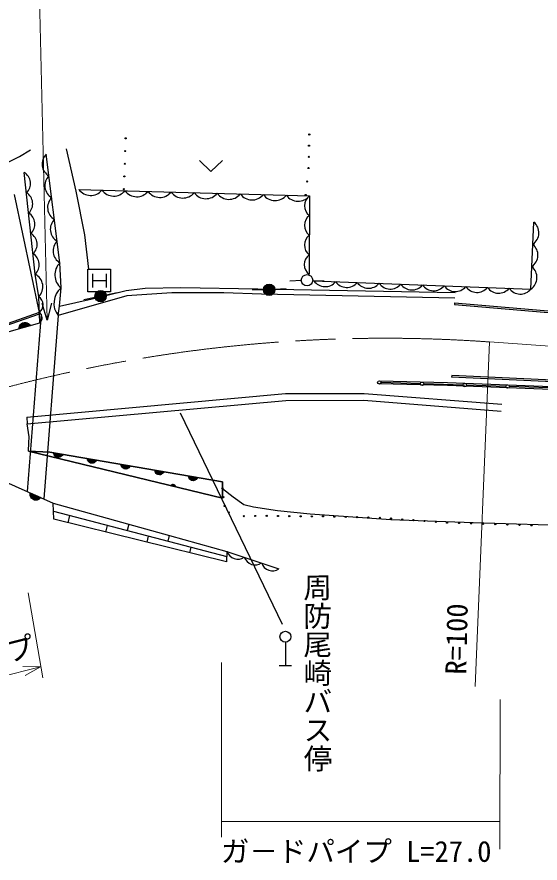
# Model space of a CAD drawing. Units: millimetres, scale not verified. Extents: x 40000 to 680000, y 20000 to 380000.
# Drawn here: x 406448 to 452318, y 244370 to 318542 of the extents above; entities that cross this region are included whole.
import ezdxf
from ezdxf.enums import TextEntityAlignment as Align

# ---------------------------------------------------------------- set-up
doc = ezdxf.new("R2010")
doc.units = ezdxf.units.MM
doc.header["$LTSCALE"] = 1000
doc.linetypes.add('CHAIN', pattern=[18.5, 12, -1.5, 3.5, -1.5])
for name, color, linetype, lineweight in [('M-BGD', 7, 'Continuous', 25), ('M-BMK', 2, 'CHAIN', 13), ('M-STR-HTXT', 7, 'Continuous', 13), ('M-STR-STRC', 7, 'Continuous', 25)]:
    doc.layers.add(name, color=color, linetype=linetype, lineweight=lineweight)
doc.styles.add('@ＭＳ ゴシック', font='')
doc.styles.add('ＭＳ ゴシック', font='')
doc.styles.get('@ＭＳ ゴシック').set_extended_font_data('@MS Gothic')
doc.styles.get('ＭＳ ゴシック').set_extended_font_data('MS Gothic')

msp = doc.modelspace()

# ---------------------------------------------------------------- linework, layer by layer
at = {"layer": 'M-BGD'}
for p, q in [((406665, 306300), (407650, 306885)), ((410221, 296984), (409021, 306499)), ((410772, 306973), (411605, 303282)), ((404434, 305195), (406665, 306300)), ((422465, 305951), (423465, 304991)), ((423465, 304991), (424464, 305951)), ((408055, 295994), (407095, 304907)), ((411885, 303421), (432097, 302853)), ((406193, 302974), (408412, 292623)), ((411605, 303282), (412373, 299451)), ((432097, 302853), (432070, 295980)), ((451514, 294690), (451767, 300564)), ((412373, 299451), (412712, 296433)), ((410324, 294788), (410221, 296984)), ((408375, 294015), (408055, 295994)), ((412665, 294430), (412664, 296430)), ((412664, 296430), (414663, 296430)), ((413064, 296030), (413064, 294830)), ((414264, 296030), (414264, 294831)), ((414663, 296430), (414664, 294431)), ((413064, 295430), (414264, 295430)), ((431386, 295430), (430387, 295377)), ((432384, 295443), (433384, 295416)), ((432492, 295411), (451514, 294690)), ((410173, 293175), (410324, 294788)), ((413048, 293843), (416017, 294555)), ((416017, 294555), (417703, 294760)), ((417703, 294760), (420819, 294812)), ((420819, 294812), (427558, 294709)), ((428064, 294626), (427065, 294626)), ((427558, 294709), (444878, 294375)), ((429062, 294665), (430059, 294742)), ((408464, 291724), (408375, 294015)), ((416083, 294095), (410071, 292357)), ((410173, 293175), (413048, 293843)), ((413296, 293957), (412319, 293747)), ((414664, 294431), (412665, 294430)), ((414273, 294170), (415248, 294387)), ((420044, 294357), (416083, 294095)), ((424577, 294358), (420044, 294357)), ((427897, 294231), (424577, 294358)), ((444844, 293877), (427897, 294231)), ((409112, 291947), (408656, 293436)), ((409495, 293456), (409112, 291947)), ((410071, 292357), (410173, 293175)), ((444817, 293478), (444805, 293328)), ((444805, 293328), (455013, 292466)), ((444817, 293478), (455026, 292615)), ((408412, 292623), (395327, 288064)), ((395436, 287991), (408433, 292530)), ((408576, 292476), (407345, 276932)), ((410071, 292357), (408799, 276289)), ((405782, 290957), (408464, 291724)), ((407556, 291526), (406672, 291274)), ((406674, 291337), (407520, 291579)), ((407484, 291631), (406677, 291400)), ((406685, 291444), (406754, 291567)), ((406718, 291474), (407410, 291672)), ((406754, 291567), (406834, 291653)), ((407336, 291713), (406759, 291548)), ((406834, 291653), (406938, 291724)), ((406839, 291633), (407224, 291743)), ((406938, 291724), (407092, 291768)), ((407092, 291768), (407218, 291763)), ((407218, 291763), (407331, 291732)), ((407331, 291732), (407454, 291664)), ((407454, 291664), (407539, 291584)), ((407539, 291584), (407611, 291480)), ((407611, 291480), (406650, 291205)), ((406650, 291205), (406655, 291331)), ((406655, 291331), (406685, 291444)), ((444567, 287113), (444560, 286963)), ((454639, 286641), (444567, 287113)), ((444206, 286229), (438236, 286367)), ((444212, 286478), (438242, 286617)), ((441826, 286388), (438377, 286497)), ((445574, 286269), (442125, 286378)), ((454564, 286075), (444212, 286478)), ((454632, 286491), (444560, 286963)), ((454555, 285825), (444202, 286229)), ((449323, 286151), (445874, 286260)), ((453071, 286032), (449622, 286141)), ((407305, 283461), (430001, 285526)), ((407359, 282864), (430029, 284927)), ((430001, 285526), (436901, 285543)), ((430029, 284927), (436878, 284943)), ((436878, 284943), (448915, 283991)), ((436901, 285543), (448962, 284589)), ((407305, 283461), (407359, 282864)), ((407513, 281740), (407359, 282864)), ((407466, 280470), (407502, 281207)), ((407502, 281207), (407513, 281740)), ((409346, 280389), (407466, 280470)), ((407466, 280470), (418813, 277727)), ((424466, 276360), (407466, 280470)), ((407466, 280470), (409346, 280389)), ((424466, 277790), (409346, 280389)), ((409346, 280389), (424466, 277790)), ((409689, 280232), (409674, 280332)), ((409674, 280332), (410462, 280197)), ((409723, 280145), (409689, 280232)), ((409697, 280280), (410422, 280155)), ((410398, 280110), (409705, 280230)), ((409712, 280180), (410374, 280066)), ((409788, 280053), (409723, 280145)), ((410319, 280027), (409751, 280124)), ((409859, 279992), (409788, 280053)), ((409791, 280069), (410263, 279987)), ((409948, 279944), (409859, 279992)), ((410176, 279954), (409861, 280008)), ((410074, 279923), (409948, 279944)), ((410174, 279938), (410074, 279923)), ((410261, 279972), (410174, 279938)), ((410353, 280037), (410261, 279972)), ((410414, 280108), (410353, 280037)), ((410462, 280197), (410414, 280108)), ((412644, 279724), (412629, 279824)), ((412629, 279824), (413417, 279689)), ((412678, 279637), (412644, 279724)), ((412653, 279772), (413378, 279647)), ((413354, 279602), (412660, 279722)), ((412668, 279672), (413330, 279558)), ((412743, 279545), (412678, 279637)), ((413417, 279689), (413369, 279600)), ((413274, 279519), (412707, 279616)), ((412814, 279484), (412743, 279545)), ((412746, 279561), (413219, 279479)), ((412903, 279436), (412814, 279484)), ((413132, 279446), (412817, 279500)), ((413029, 279415), (412903, 279436)), ((413129, 279430), (413029, 279415)), ((413216, 279464), (413129, 279430)), ((413309, 279529), (413216, 279464)), ((413369, 279600), (413309, 279529)), ((415600, 279216), (415585, 279316)), ((415585, 279316), (416373, 279181)), ((415634, 279129), (415600, 279216)), ((415608, 279264), (416333, 279139)), ((416309, 279094), (415616, 279214)), ((415623, 279164), (416285, 279050)), ((415699, 279037), (415634, 279129)), ((416230, 279011), (415663, 279108)), ((415770, 278976), (415699, 279037)), ((415702, 279053), (416175, 278972)), ((415859, 278928), (415770, 278976)), ((416088, 278938), (415772, 278992)), ((415985, 278907), (415859, 278928)), ((416085, 278922), (415985, 278907)), ((416172, 278956), (416085, 278922)), ((416264, 279021), (416172, 278956)), ((416325, 279092), (416264, 279021)), ((416373, 279181), (416325, 279092)), ((418556, 278708), (418540, 278808)), ((418540, 278808), (419328, 278673)), ((418589, 278621), (418556, 278708)), ((418564, 278756), (419289, 278631)), ((419265, 278586), (418571, 278706)), ((418579, 278656), (419241, 278542)), ((418655, 278529), (418589, 278621)), ((419186, 278503), (418618, 278600)), ((418725, 278468), (418655, 278529)), ((418657, 278545), (419130, 278464)), ((418814, 278420), (418725, 278468)), ((419043, 278430), (418728, 278484)), ((418940, 278399), (418814, 278420)), ((419040, 278414), (418940, 278399)), ((419127, 278448), (419040, 278414)), ((419220, 278513), (419127, 278448)), ((419281, 278584), (419220, 278513)), ((419328, 278673), (419281, 278584)), ((421511, 278200), (421496, 278300)), ((421496, 278300), (422284, 278165)), ((421545, 278114), (421511, 278200)), ((421519, 278248), (422244, 278123)), ((422220, 278079), (421527, 278198)), ((421535, 278148), (422197, 278034)), ((422284, 278165), (422236, 278076)), ((405171, 277894), (409641, 275916)), ((418813, 277727), (424466, 276360)), ((419956, 277450), (419983, 277493)), ((420345, 277356), (419956, 277450)), ((419979, 277478), (420336, 277391)), ((419983, 277493), (420015, 277526)), ((420328, 277426), (420002, 277505)), ((420015, 277526), (420064, 277556)), ((420033, 277530), (420313, 277463)), ((420064, 277556), (420108, 277570)), ((420289, 277501), (420071, 277554)), ((420108, 277570), (420159, 277574)), ((420124, 277566), (420248, 277536)), ((420159, 277574), (420221, 277559)), ((420221, 277559), (420264, 277532)), ((420264, 277532), (420297, 277499)), ((420297, 277499), (420326, 277451)), ((420326, 277451), (420340, 277407)), ((420340, 277407), (420345, 277356)), ((421610, 278021), (421545, 278114)), ((422141, 277995), (421574, 278092)), ((421681, 277960), (421610, 278021)), ((421613, 278037), (422086, 277956)), ((421770, 277913), (421681, 277960)), ((421999, 277922), (421684, 277976)), ((421896, 277891), (421770, 277913)), ((421996, 277906), (421896, 277891)), ((422083, 277940), (421996, 277906)), ((422175, 278005), (422083, 277940)), ((422236, 278076), (422175, 278005)), ((424466, 276360), (424466, 277790)), ((424466, 277790), (424466, 276360)), ((407606, 276686), (407618, 276812)), ((407620, 276570), (407606, 276686)), ((407618, 276812), (408532, 276407)), ((408429, 276322), (407624, 276678)), ((407630, 276741), (408471, 276368)), ((424466, 277219), (425397, 276467)), ((407618, 276615), (408386, 276275)), ((407671, 276438), (407620, 276570)), ((408307, 276244), (407649, 276536)), ((407738, 276343), (407671, 276438)), ((407679, 276456), (408228, 276214)), ((407832, 276258), (407738, 276343)), ((408112, 276199), (407746, 276361)), ((407978, 276193), (407832, 276258)), ((408104, 276181), (407978, 276193)), ((408220, 276195), (408104, 276181)), ((408352, 276246), (408220, 276195)), ((408447, 276314), (408352, 276246)), ((408532, 276407), (408447, 276314)), ((425397, 276467), (426345, 275813)), ((409641, 275916), (419832, 273084)), ((409691, 274509), (409641, 275916)), ((409666, 275210), (424849, 271241)), ((426345, 275813), (427195, 275585)), ((427195, 275585), (429287, 275291)), ((429287, 275291), (432164, 274998)), ((424830, 270768), (409691, 274509)), ((410930, 274203), (411095, 274837)), ((432164, 274998), (439225, 274483)), ((439225, 274483), (446440, 274230)), ((414249, 273383), (414403, 273972)), ((416259, 274077), (416115, 273525)), ((446440, 274230), (460029, 273803)), ((417856, 272491), (417997, 273032)), ((419805, 273092), (419675, 272594)), ((419832, 273084), (424867, 271697)), ((421604, 271565), (421732, 272056)), ((424867, 271697), (424830, 270768)), ((424867, 271697), (429414, 270166))]:
    msp.add_line(p, q, dxfattribs=at)
for centre, radius in [((415982, 307894), 50), ((432083, 308235), 50), ((432062, 307256), 50), ((415944, 306783), 50), ((415906, 305672), 50), ((432041, 306277), 50), ((432020, 305298), 50), ((415868, 304561), 50), ((431892, 304116), 50), ((415830, 303450), 50), ((431765, 302935), 50), ((431885, 295456), 500), ((413785, 294062), 500), ((413785, 294062), 440), ((428564, 294627), 500), ((428564, 294627), 440), ((428564, 294627), 380), ((428564, 294627), 320), ((428564, 294627), 260), ((428564, 294627), 200), ((428564, 294627), 140), ((428564, 294627), 80), ((428564, 294627), 20), ((413785, 294062), 380), ((413785, 294062), 320), ((413785, 294062), 260), ((413785, 294062), 200), ((413785, 294062), 140), ((413785, 294062), 80), ((413785, 294062), 20), ((438227, 286502), 150), ((441975, 286383), 150), ((445724, 286264), 150), ((449472, 286146), 150), ((424466, 277219), 50), ((424567, 276446), 50), ((424668, 275673), 50), ((425036, 275101), 50), ((426344, 274774), 50), ((427345, 274795), 50), ((428346, 274815), 50), ((429338, 274797), 50), ((430331, 274780), 50), ((431324, 274762), 50), ((432304, 274762), 50), ((433285, 274762), 50), ((434280, 274738), 50), ((435275, 274714), 50), ((436271, 274689), 50), ((437266, 274665), 50), ((438261, 274641), 50), ((439244, 274570), 50), ((440227, 274499), 50), ((441210, 274428), 50), ((442193, 274357), 50), ((443176, 274286), 50), ((444159, 274215), 50), ((445217, 274180), 50), ((446275, 274146), 50), ((447334, 274111), 50), ((448392, 274076), 50), ((449451, 274041), 50), ((450509, 274007), 50), ((451568, 273972), 50)]:
    msp.add_circle(centre, radius, dxfattribs=at)
for centre, radius, start, end in [((409855, 305638), 1199, 134.05493, 240.31512), ((406522, 303944), 1120, 313.01923, 59.27945), ((410095, 303735), 1199, 134.05493, 240.31512), ((412917, 304165), 1272, 215.78101, 321.00482), ((414938, 304108), 1272, 215.78101, 321.00482), ((406714, 302161), 1120, 313.01923, 59.27945), ((410335, 301832), 1199, 134.05493, 240.31512), ((416960, 304051), 1272, 215.78101, 321.00482), ((418981, 303994), 1272, 215.78101, 321.00482), ((421002, 303938), 1272, 215.78101, 321.00482), ((423023, 303881), 1272, 215.78101, 321.00482), ((425045, 303824), 1272, 215.78101, 321.00482), ((427066, 303768), 1272, 215.78101, 321.00482), ((429087, 303711), 1272, 215.78101, 321.00482), ((431109, 303654), 1272, 215.78101, 321.00482), ((432739, 301992), 1074, 126.64496, 232.90515), ((406906, 300379), 1120, 313.01923, 59.27945), ((410575, 299929), 1199, 134.05493, 240.31512), ((432732, 300273), 1074, 126.64496, 232.90515), ((450991, 299617), 1225, 304.39639, 50.65659), ((407099, 298596), 1120, 313.01923, 59.27945), ((432725, 298555), 1074, 126.64496, 232.90515), ((410814, 298026), 1199, 134.05493, 240.31512), ((450906, 297659), 1225, 304.39639, 50.65659), ((407291, 296814), 1120, 313.01923, 59.27945), ((432718, 296836), 1074, 126.64496, 232.90515), ((411230, 295931), 1459, 133.784, 231.5741), ((407469, 294884), 1255, 316.17816, 62.17865), ((450821, 295701), 1225, 304.39639, 50.65659), ((433470, 296088), 1190, 214.69977, 320.95999), ((435372, 296016), 1190, 214.69977, 320.95999), ((437274, 295944), 1190, 214.69977, 320.95999), ((411434, 293444), 1743, 129.5708, 218.56592), ((439177, 295872), 1190, 214.69977, 320.95999), ((441079, 295800), 1190, 214.69977, 320.95999), ((442981, 295728), 1190, 214.69977, 320.95999), ((444883, 295656), 1190, 214.69977, 320.95999), ((446785, 295583), 1190, 214.69977, 320.95999), ((448687, 295511), 1190, 214.69977, 320.95999), ((450589, 295439), 1190, 214.69977, 320.95999), ((407871, 293305), 870, 308.388, 54.64819), ((408101, 292154), 563, 310.19131, 56.45154), ((425816, 272011), 1000, 198.25806, 304.51828), ((427332, 271500), 1000, 198.25806, 304.51828), ((428847, 270990), 1000, 198.25806, 304.51828)]:
    msp.add_arc(centre, radius, start, end, dxfattribs=at)
at = {"layer": 'M-BMK'}
msp.add_line((447872, 290055), (562443, 281864), dxfattribs=at)
msp.add_arc((438725, 160377), 130000, 85.96558, 119.05722, dxfattribs=at)
at = {"layer": 'M-STR-HTXT'}
for p, q in [((409112, 291947), (408375, 322203)), ((447872, 290055), (446634, 259845)), ((408728, 260601), (407428, 268055)), ((424384, 261959), (424384, 246649)), ((393516, 257744), (408518, 261579)), ((406962, 261614), (408518, 261579)), ((408518, 261579), (407169, 260800)), ((448800, 245602), (448813, 258711)), ((424384, 248012), (448803, 248012))]:
    msp.add_line(p, q, dxfattribs=at)
at = {"layer": 'M-STR-STRC'}
for p, q in [((429725, 265277), (420790, 283801)), ((429993, 263729), (429993, 261690)), ((429453, 261690), (430533, 261690))]:
    msp.add_line(p, q, dxfattribs=at)
msp.add_circle((429992, 264209), 480, dxfattribs=at)

# ---------------------------------------------------------------- texts
at = {"layer": 'M-STR-HTXT', "style": 'ＭＳ ゴシック'}
for s, rotation, p in [('R=100', 88.8, (446394, 260867)), ('ガードパイプ', 14.4, (393751, 258320))]:
    msp.add_text(s, height=1833, rotation=rotation, dxfattribs=at).set_placement(p, align=Align.BOTTOM_LEFT)
msp.add_text('ガ－ドパイプ L=27.0', height=1833, dxfattribs=at).set_placement((424324, 243928), align=Align.BOTTOM_LEFT)
at = {"layer": 'M-STR-STRC', "style": '@ＭＳ ゴシック'}
msp.add_text('周防尾崎バス停', height=1833, rotation=270.1, dxfattribs=at).set_placement((431315, 269796), align=Align.BOTTOM_LEFT)

doc.saveas('drawing.dxf')
